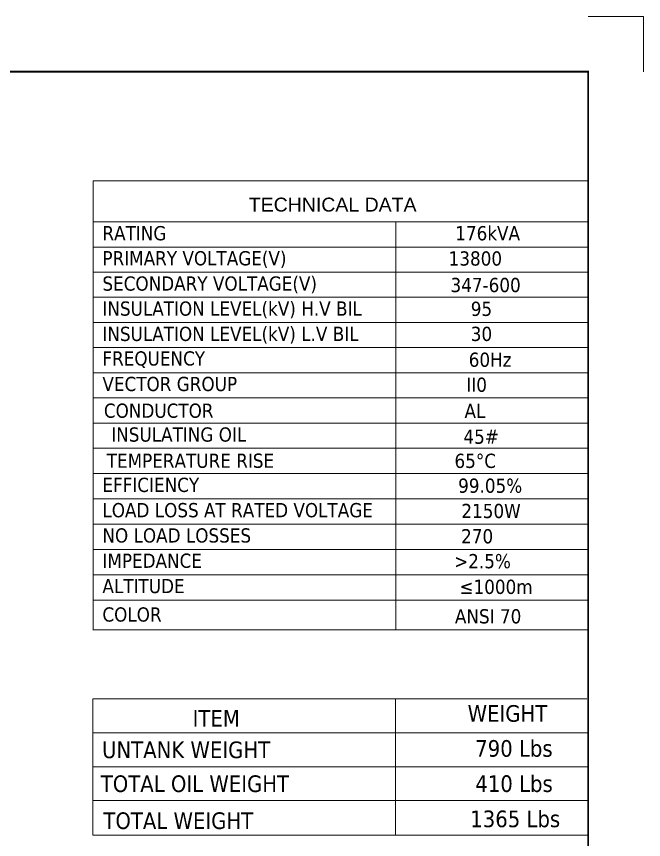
# Model space of a CAD drawing. Header units: millimetres. Extents: x 107291 to 113922, y -130611 to -125922.
# Drawn here: x 112134 to 113922, y -128271 to -125922 of the extents above; entities that cross this region are included whole.
import ezdxf
from ezdxf.enums import TextEntityAlignment as Align

# ---------------------------------------------------------------- set-up
doc = ezdxf.new("R2010")
doc.units = ezdxf.units.MM
doc.header["$LTSCALE"] = 13
doc.layers.add('1', color=4, linetype='Continuous')
doc.layers.add('6文字层', color=3, linetype='Continuous')
doc.layers.add('paper', color=254, linetype='Continuous', plot=False)
doc.layers.add('铁心', color=3, linetype='Continuous', lineweight=0)
doc.styles.add('PDF Arial', font='arial.ttf')
doc.styles.add('Tahoma$001', font='tahoma.ttf', dxfattribs={"height": 2.159784})
doc.styles.add('Tahoma_txtstyle_30.51_0_0', font='tahoma.ttf')

msp = doc.modelspace()

# ---------------------------------------------------------------- linework, layer by layer
at = {"layer": '1', "color": 0, "lineweight": 40, "const_width": 5.53}
msp.add_lwpolyline([(107701.81, -130437.24), (113764.09, -130437.24), (113764.09, -126079.97), (107701.81, -126079.97), (107701.81, -130437.24)], dxfattribs=at)
at = {"layer": '6文字层', "lineweight": 13}
for points in [[(112352.35, -126391.42), (113764.95, -126391.42)], [(112352.35, -126391.42), (112352.35, -127672.31)], [(113764.95, -126391.42), (113764.95, -127671.91)]]:
    msp.add_lwpolyline(points, dxfattribs=at)
at = {"layer": 'paper', "lineweight": 13}
for q in [(113764.09, -125922.1), (113921.97, -126079.97)]:
    msp.add_line((113921.97, -125922.1), q, dxfattribs=at)
at = {"layer": '铁心', "lineweight": 13}
for p, q in [((112351.49, -127869.79), (112351.49, -127999.07)), ((112351.49, -127999.07), (112351.49, -127869.79)), ((112351.49, -127869.79), (113759.94, -127869.79)), ((113214.64, -127869.79), (113214.64, -127999.07)), ((113214.64, -127999.07), (113214.64, -127869.79)), ((112351.49, -127966.29), (113764.09, -127966.29)), ((112351.49, -128148.39), (112351.49, -127999.07)), ((112351.49, -127999.07), (112351.49, -128148.39)), ((113214.64, -128148.39), (113214.64, -127999.07)), ((113214.64, -127999.07), (113214.64, -128148.39)), ((112351.49, -128063.19), (113764.09, -128063.19)), ((112351.49, -128258.6), (112351.49, -128148.39)), ((112351.49, -128148.39), (112351.49, -128258.6)), ((112351.49, -128160.09), (113764.09, -128160.09)), ((113214.64, -128258.6), (113214.64, -128148.39)), ((113214.64, -128148.39), (113214.64, -128258.6)), ((112351.49, -128258.6), (113764.09, -128258.6))]:
    msp.add_line(p, q, dxfattribs=at)
for points in [[(112352.35, -126508.52), (113764.95, -126508.52)], [(113215.49, -126508.52), (113215.49, -127672.31)], [(112352.35, -126580.69), (113764.95, -126580.69)], [(112352.35, -126652.17), (113764.95, -126652.17)], [(112352.35, -126723.66), (113764.95, -126723.66)], [(112352.35, -126795.15), (113764.95, -126795.15)], [(112352.35, -126867.31), (113764.95, -126867.31)], [(112352.35, -126938.8), (113764.95, -126938.8)], [(112352.35, -127010.29), (113764.95, -127010.29)], [(112352.35, -127082.46), (113764.95, -127082.46)], [(112352.35, -127154.62), (113764.95, -127154.62)], [(112352.35, -127226.79), (113764.95, -127226.79)], [(112352.35, -127298.96), (113764.95, -127298.96)], [(112352.35, -127371.13), (113764.95, -127371.13)], [(112352.35, -127443.29), (113764.95, -127443.29)], [(112352.35, -127515.46), (113764.95, -127515.46)], [(112352.35, -127587.63), (113764.95, -127587.63)], [(112352.35, -127587.63), (113764.95, -127587.63)], [(113764.95, -127587.63), (113764.95, -127756.18)], [(112351.49, -127672.31), (113764.09, -127672.31)]]:
    msp.add_lwpolyline(points, dxfattribs=at)

# ---------------------------------------------------------------- texts
for s, height, style, p in [('TECHNICAL DATA', 39.7655, 'PDF Arial', (112796.44, -126478.93)), ('RATING', 40.606, 'Tahoma$001', (112379.07, -126560.94)), ('176kVA', 40.606, 'Tahoma$001', (113385.12, -126560.94)), ('PRIMARY VOLTAGE(V)', 40.6063, 'Tahoma$001', (112379.07, -126632.43)), ('   13800 ', 40.606, 'Tahoma$001', (113320.54, -126633.11)), ('SECONDARY VOLTAGE(V)', 40.6063, 'Tahoma$001', (112379.07, -126704.6)), ('347-600', 40.606, 'Tahoma$001', (113371.65, -126708.77)), ('INSULATION LEVEL(kV) H.V BIL', 40.6063, 'Tahoma$001', (112379.07, -126776.08)), ('95', 40.606, 'Tahoma$001', (113429.36, -126776.76)), ('INSULATION LEVEL(kV) L.V BIL', 40.6063, 'Tahoma$001', (112379.07, -126848.25)), ('30', 40.606, 'Tahoma$001', (113429.36, -126848.25)), ('FREQUENCY', 40.606, 'Tahoma$001', (112379.07, -126918.38)), ('60Hz', 40.606, 'Tahoma$001', (113423.53, -126922.04)), ('VECTOR GROUP', 40.6063, 'Tahoma$001', (112379.07, -126991.22)), ('II0', 40.606, 'Tahoma$001', (113416.84, -126993.33)), ('CONDUCTOR', 40.606, 'Tahoma$001', (112383.25, -127067.49)), ('AL', 40.606, 'Tahoma$001', (113411.53, -127068.14)), ('45#', 40.606, 'Tahoma$001', (113408.43, -127141.64)), ('EFFICIENCY', 40.606, 'Tahoma$001', (112379.07, -127279.21)), ('99.05%%%', 40.606, 'Tahoma$001', (113393.41, -127281.52)), ('LOAD LOSS AT RATED VOLTAGE', 40.6063, 'Tahoma$001', (112379.07, -127351.38)), ('2150W', 40.606, 'Tahoma$001', (113402.51, -127353.69)), ('NO LOAD LOSSES', 40.6063, 'Tahoma$001', (112379.07, -127423.55)), ('270', 40.606, 'Tahoma$001', (113401.82, -127425.85)), ('IMPEDANCE', 40.606, 'Tahoma$001', (112379.07, -127495.72)), ('>2.5%%%', 40.606, 'Tahoma$001', (113381.91, -127496.92)), ('ALTITUDE', 40.606, 'Tahoma$001', (112379.07, -127567.89)), ('≤1000m', 40.606, 'Tahoma$001', (113397.14, -127570.19)), ('COLOR', 40.606, 'Tahoma$001', (112379.01, -127649.14)), ('ANSI 70 ', 40.606, 'Tahoma$001', (113384.23, -127654.32)), ('ITEM', 47.513, 'Tahoma_txtstyle_30.51_0_0', (112636.14, -127949.17)), ('UNTANK WEIGHT', 47.5129, 'Tahoma_txtstyle_30.51_0_0', (112378.12, -128038.81)), ('790 Lbs', 47.513, 'Tahoma_txtstyle_30.51_0_0', (113442.02, -128034.85)), ('TOTAL OIL WEIGHT', 47.5129, 'Tahoma_txtstyle_30.51_0_0', (112374.42, -128135.57)), ('410 Lbs', 47.513, 'Tahoma_txtstyle_30.51_0_0', (113442.32, -128135.38)), ('1365 Lbs', 47.513, 'Tahoma_txtstyle_30.51_0_0', (113427.81, -128235.9)), ('TOTAL WEIGHT', 47.5129, 'Tahoma_txtstyle_30.51_0_0', (112381.83, -128241.12))]:
    msp.add_text(s, height=height, dxfattribs=dict(at, style=style)).set_placement(p)
at = {"layer": '铁心', "lineweight": 13, "style": 'Tahoma$001'}
for s, p in [('INSULATING OIL', (112596.71, -127115.24)), ('TEMPERATURE RISE ', (112637.6, -127190))]:
    msp.add_text(s, height=40.6063, dxfattribs=at).set_placement(p, align=Align.MIDDLE)
msp.add_text('65%%DC', height=40.606, dxfattribs=at).set_placement((113382.97, -127190.29), align=Align.MIDDLE_LEFT)
at = {"layer": '铁心', "lineweight": 13, "insert": (113420.43, -127887.52), "char_height": 47.513, "width": 562.5922, "attachment_point": 1, "style": 'Tahoma_txtstyle_30.51_0_0'}
msp.add_mtext('WEIGHT', dxfattribs=at)

doc.saveas('drawing.dxf')
